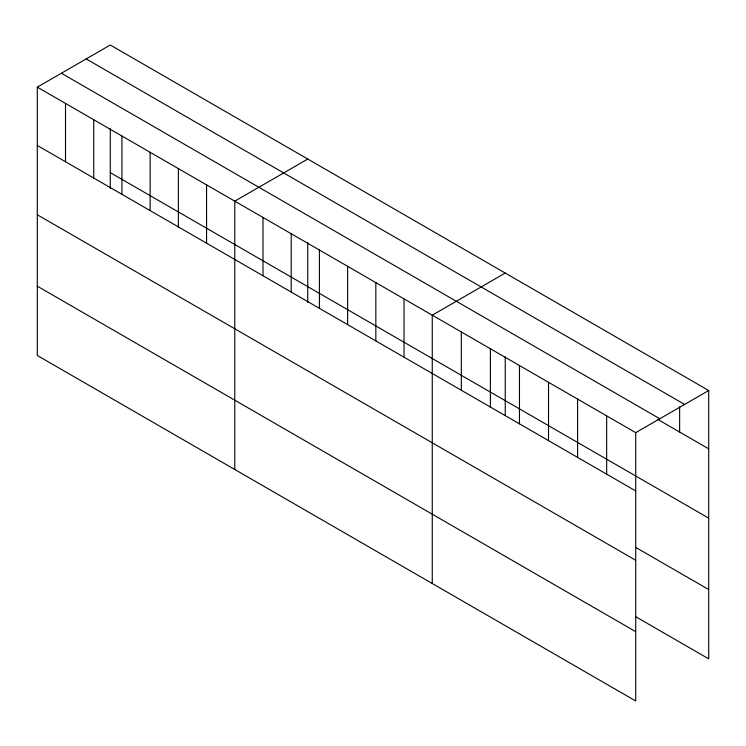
<?xml version="1.0" encoding="UTF-8"?>
<svg xmlns="http://www.w3.org/2000/svg" width="746" height="746" viewBox="0 0 746 746"><rect width="100%" height="100%" fill="white"/><g stroke="black" fill="none" stroke-linecap="round" stroke-linejoin="round"><path stroke-width="1.12" d="M37.3 87.151L635.723 432.652L635.723 700.979L37.3 355.478L37.3 87.151L110.277 45.021L708.7 390.522L708.7 658.849L635.536 616.606M307.753 159.038L234.776 201.168L234.776 469.495M505.238 273.045L432.26 315.185L432.26 583.512M635.723 432.652L708.7 390.522M86.191 58.925L684.614 404.425M61.386 73.248L659.809 418.748M657.58 419.308L708.7 448.822M110.277 172.634L708.7 518.125M37.3 145.461L635.723 490.952M635.536 547.294L708.7 589.536M37.3 214.764L635.723 560.265M37.3 286.175L635.723 631.666M679.634 406.887L679.634 432.037M606.657 415.867L606.657 474.176M577.591 399.091L577.591 457.391M548.524 382.306L548.524 440.606M519.458 365.531L519.458 423.831M505.238 356.765L505.238 415.391M490.392 348.746L490.392 407.046M461.326 331.961L461.326 390.27M404.043 298.894L404.043 357.194M375.835 282.603L375.835 340.913M347.627 266.322L347.627 324.622M319.409 250.031L319.409 308.331M307.753 242.748L307.753 302.512M291.201 233.74L291.201 292.05M262.993 217.459L262.993 275.759M206.567 184.877L206.567 243.187M178.359 168.596L178.359 226.896M150.142 152.305L150.142 210.605M121.934 136.014L121.934 194.324M110.277 128.741L110.277 188.505M93.726 119.733L93.726 178.033M65.508 103.442L65.508 161.742"/></g></svg>
